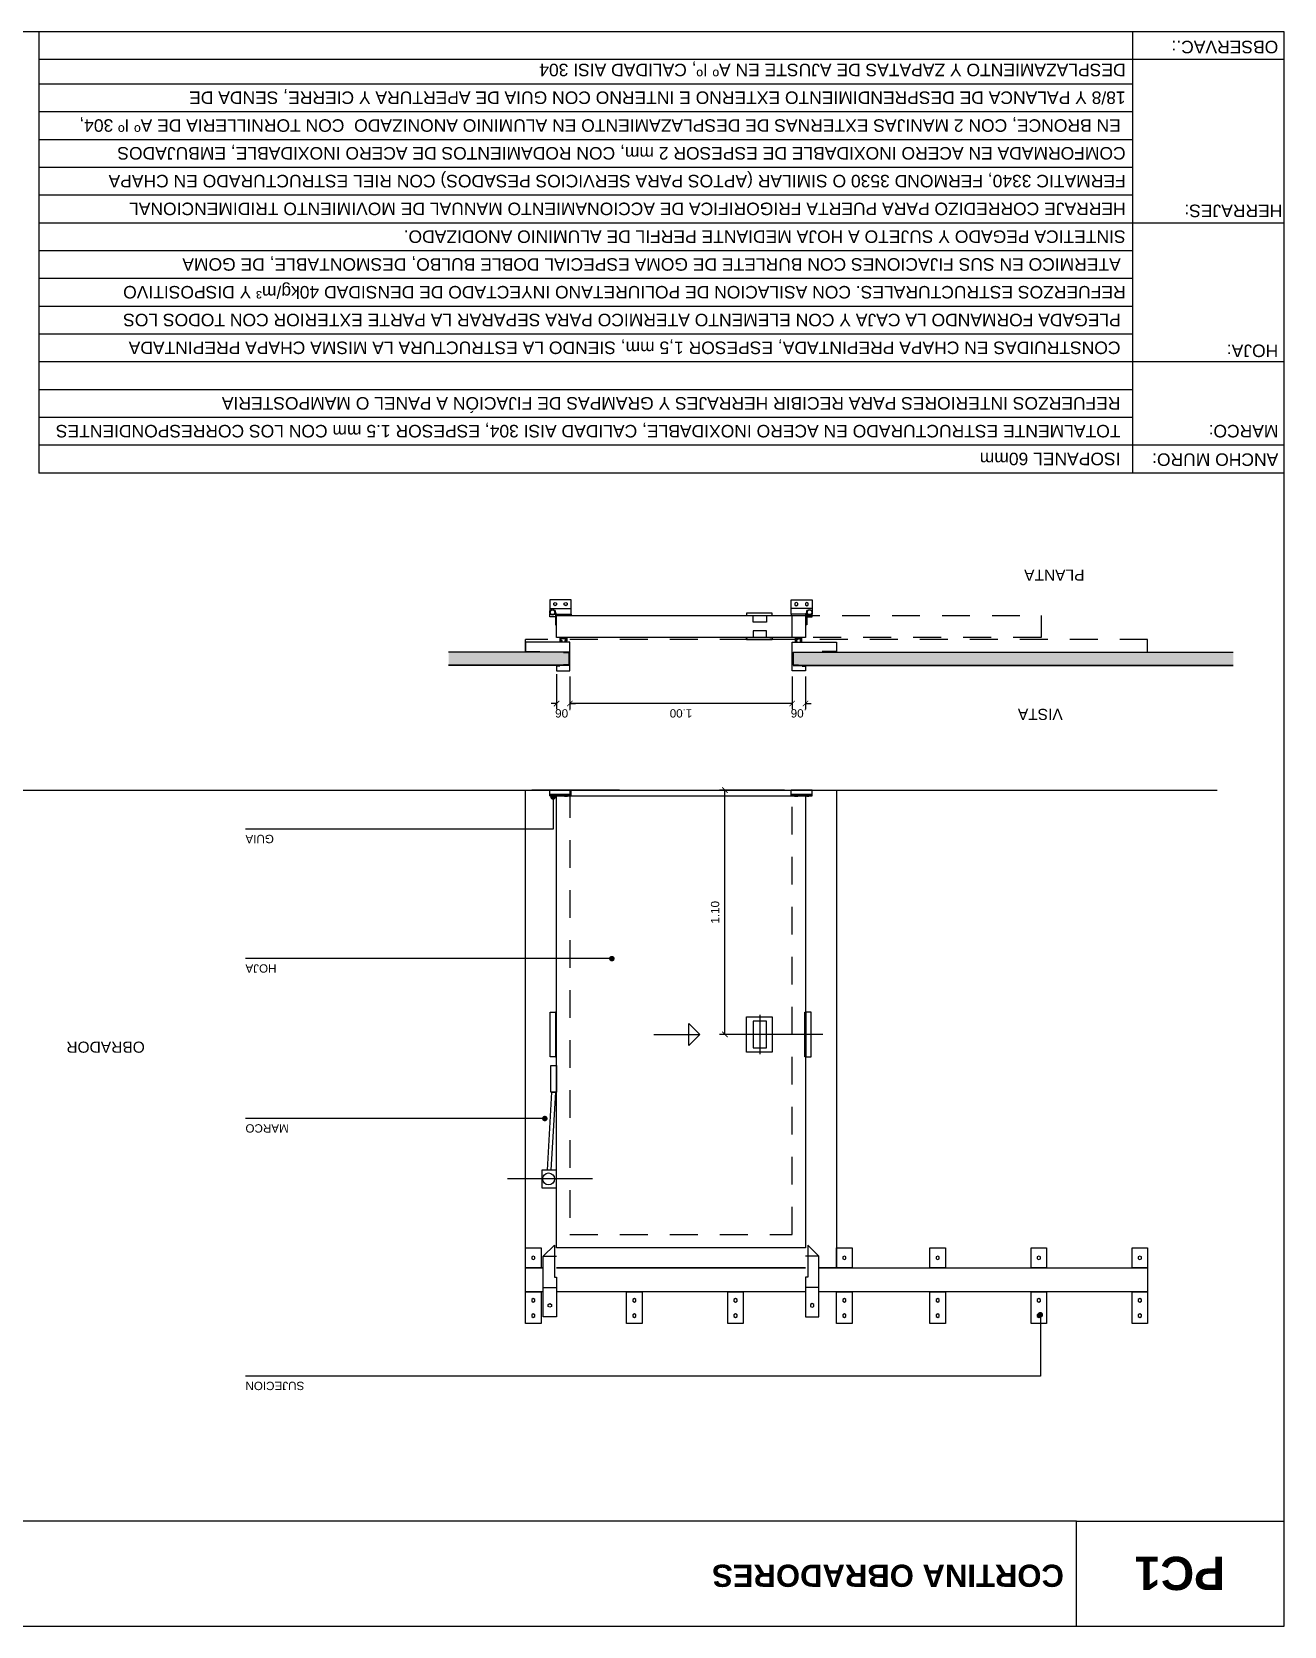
# Model space of a CAD drawing. Header units: millimetres. Extents: x -108.9 to -34.4, y 209.3 to 216.5.
# Drawn here: x -106.04 to -100.4, y 209.3 to 216.48 of the extents above; entities that cross this region are included whole.
import ezdxf
from ezdxf.enums import TextEntityAlignment as Align

# ---------------------------------------------------------------- set-up
doc = ezdxf.new("R2010")
doc.units = ezdxf.units.MM
doc.linetypes.add('HIDDEN2', pattern=[0.1875, 0.125, -0.0625])
for name, color, linetype in [('25-cotas', 140, 'Continuous'), ('Carpinteria', 1, 'Continuous'), ('GOMA', 2, 'Continuous'), ('PISO', 2, 'Continuous'), ('ROTULO', 7, 'Continuous'), ('TXT', 3, 'Continuous'), ('V-00', 8, 'Continuous'), ('V-01', 1, 'Continuous'), ('V-02', 2, 'Continuous')]:
    doc.layers.add(name, color=color, linetype=linetype)
doc.styles.add('arial', font='arial.ttf')
doc.styles.add('ARIALBOLD', font='')
doc.styles.add('DIM', font='arial.ttf')
doc.styles.get("Standard").update_dxf_attribs({"font": 'arial.ttf'})
doc.styles.get('ARIALBOLD').set_extended_font_data('Arial', bold=True)
doc.dimstyles.new('Cota-025', dxfattribs={"dimscale": 25, "dimtxt": 0.0015, "dimasz": 0.001, "dimexe": 0.001, "dimexo": 0.001, "dimgap": 0.001, "dimtad": 1, "dimzin": 4, "dimdsep": 46, "dimtxsty": 'DIM', "dimblk1": 'ARCHTICK', "dimblk2": 'ARCHTICK', "dimsah": 1, "dimcen": 0.0005, "dimclrd": 15, "dimclre": 9, "dimclrt": 140, "dimaunit": 1, "dimadec": 0, "dimazin": 0, "dimtfac": 1, "dimtix": 1, "dimtofl": 0, "dimtmove": 2, "dimatfit": 3, "dimldrblk": 'DOT', "dimfxl": 1, "dimtolj": 1, "dimtzin": 4, "dimarcsym": 0})
pattern_1 = [(90, (-177.4553268, 427.4024188), (-0.002749630645, 0.0047625), [0.003175, -0.00635]), (210, (-177.4553268, 427.4024188), (-0.002749630663, -0.00476249999), [0.003175, -0.00635]), (150, (-177.4553268, 427.4024188), (-0.005499261308, 1e-11), [-0.00635, 0.003175])]

# ---------------------------------------------------------------- blocks, each defined once
blk = doc.blocks.new('COD-CARP')
at = {"layer": 'ROTULO'}
for p, q in [((0.00146, -0.00119), (0.00146, -0.01064)), ((0.02016, -0.00119), (0.00146, -0.00119)), ((0.02016, -0.00119), (0.02016, -0.01064)), ((0.02016, -0.01064), (0.00146, -0.01064))]:
    blk.add_line(p, q, dxfattribs=at)
at = {"layer": 'TXT', "style": 'ARIALBOLD'}
blk.add_attdef('CODIGO', text='', height=0.003, dxfattribs=at).set_placement((0.01084, -0.00744), align=Align.CENTER)
blk = doc.blocks.new('_ArchTick')
at = {"color": 0, "linetype": 'ByBlock', "const_width": 0.15}
blk.add_lwpolyline([(-0.5, -0.5), (0.5, 0.5)], dxfattribs=at)
blk = doc.blocks.new('*D75')
at = {"layer": '25-cotas', "color": 9, "lineweight": -2, "transparency": 16777216}
for p, q in [((-102.649, 213.0644), (-102.9415, 213.0644)), ((-102.704, 211.9644), (-102.9415, 211.9644))]:
    blk.add_line(p, q, dxfattribs=at)
at = {"layer": '25-cotas', "color": 15, "lineweight": -2, "transparency": 16777216}
blk.add_line((-102.9165, 211.9644), (-102.9165, 213.0644), dxfattribs=at)
at = {"layer": 'DEFPOINTS', "color": 0, "transparency": 16777216}
for p in [(-102.9165, 213.0644), (-102.624, 213.0644), (-102.679, 211.9644)]:
    blk.add_point(p, dxfattribs=at)
at = {"layer": '25-cotas', "color": 15, "lineweight": -2, "transparency": 16777216, "xscale": 0.025, "yscale": 0.025, "zscale": 0.025}
for p, rotation in [((-102.9165, 213.0644), 90), ((-102.9165, 211.9644), 270)]:
    blk.add_blockref('_ArchTick', p, dxfattribs=dict(at, rotation=rotation))
at = {"layer": '25-cotas', "color": 140, "transparency": 16777216, "insert": (-102.9606, 212.5144), "char_height": 0.0375, "attachment_point": 5, "rotation": 90, "style": 'DIM'}
blk.add_mtext('\\A1;1.10', dxfattribs=at)
blk = doc.blocks.new('_Dot')
at = {"color": 0, "linetype": 'ByBlock', "lineweight": -2}
blk.add_line((-0.5, 0), (-1, 0), dxfattribs=at)
at = {"color": 0, "linetype": 'ByBlock', "const_width": 0.5}
blk.add_lwpolyline([(-0.25, 0, 1), (0.25, 0, 1)], format="xyb", close=True, dxfattribs=at)
blk = doc.blocks.new('*X76')
at = {"color": 0}
for p, q in [((157.7429, 93.2519), (157.7472, 93.2563)), ((157.7429, 93.2307), (157.7464, 93.2342)), ((157.743, 93.2294), (157.7478, 93.2342)), ((157.7431, 93.2536), (157.7456, 93.256)), ((157.7432, 93.2508), (157.7449, 93.2525)), ((157.7434, 93.2284), (157.7449, 93.2299)), ((157.7437, 93.2499), (157.7451, 93.2513)), ((157.744, 93.2275), (157.7454, 93.229)), ((157.7444, 93.2492), (157.7458, 93.2506)), ((157.7447, 93.2269), (157.7462, 93.2284)), ((157.7452, 93.2486), (157.7469, 93.2503)), ((157.7457, 93.2264), (157.7475, 93.2283)), ((157.7463, 93.2483), (157.7512, 93.2532)), ((157.7466, 93.2542), (157.7486, 93.2563)), ((157.7469, 93.2263), (157.7489, 93.2283)), ((157.7472, 93.2322), (157.7488, 93.2338)), ((157.7478, 93.2484), (157.7508, 93.2513)), ((157.7481, 93.2543), (157.7501, 93.2563)), ((157.7482, 93.2318), (157.7496, 93.2332)), ((157.7483, 93.2263), (157.7513, 93.2292)), ((157.7488, 93.2309), (157.7503, 93.2324)), ((157.7489, 93.2523), (157.7529, 93.2563)), ((157.7491, 93.2298), (157.7507, 93.2315)), ((157.7494, 93.2288), (157.7509, 93.2302)), ((157.7495, 93.2543), (157.7515, 93.2563)), ((157.7498, 93.2263), (157.7518, 93.2283)), ((157.7512, 93.2263), (157.7532, 93.2283)), ((157.7523, 93.2543), (157.7543, 93.2563)), ((157.7526, 93.2263), (157.7609, 93.2346)), ((157.7536, 93.2542), (157.7557, 93.2563)), ((157.754, 93.2263), (157.7609, 93.2332)), ((157.7546, 93.2537), (157.7571, 93.2563)), ((157.7553, 93.253), (157.7585, 93.2563)), ((157.7554, 93.2263), (157.7609, 93.2317)), ((157.7558, 93.2521), (157.7594, 93.2557)), ((157.7559, 93.2508), (157.7599, 93.2548)), ((157.7559, 93.2494), (157.7609, 93.2544)), ((157.7559, 93.248), (157.7609, 93.253)), ((157.7559, 93.2465), (157.7609, 93.2515)), ((157.7559, 93.2451), (157.7609, 93.2501)), ((157.7559, 93.2437), (157.7609, 93.2487)), ((157.7559, 93.2423), (157.7609, 93.2473)), ((157.7559, 93.2409), (157.7609, 93.2459)), ((157.7559, 93.2395), (157.7609, 93.2445)), ((157.7559, 93.2381), (157.7609, 93.2431)), ((157.7559, 93.2366), (157.7609, 93.2416)), ((157.7559, 93.2352), (157.7609, 93.2402)), ((157.7559, 93.2338), (157.7609, 93.2388)), ((157.7559, 93.2324), (157.7609, 93.2374)), ((157.7559, 93.231), (157.7609, 93.236)), ((157.7568, 93.2263), (157.7609, 93.2303)), ((157.7582, 93.2263), (157.7594, 93.2274)), ((157.7597, 93.2278), (157.7609, 93.2289))]:
    blk.add_line(p, q, dxfattribs=at)
blk = doc.blocks.new('BURLETE')
at = {"layer": 'GOMA'}
for points in [[(-0.005, 0.01), (-0.005, 0), (-0.005, -0.01, -0.414214), (-0.008, -0.013), (-0.0093, -0.013), (-0.01, -0.011, 2.414214), (-0.014, -0.015), (-0.0015, -0.015), (-0.0015, -0.0135), (0, -0.0135), (0, 0), (0, 0.0135), (-0.0015, 0.0135), (-0.0015, 0.015), (-0.014, 0.015, 2.414214), (-0.01, 0.011), (-0.0093, 0.013), (-0.008, 0.013, -0.414214)], [(-0.014, 0.013, 2.414214), (-0.012, 0.011), (-0.0113, 0.013)], [(-0.012, -0.011, 2.414214), (-0.014, -0.013), (-0.0113, -0.013)]]:
    blk.add_lwpolyline(points, format="xyb", close=True, dxfattribs=at)
at = {"layer": 'GOMA', "color": 1}
blk.add_blockref('*X76', (-157.7609, -93.2413), dxfattribs=at)
blk = doc.blocks.new('*D79')
at = {"layer": '25-cotas', "color": 9, "lineweight": -2, "transparency": 16777216}
for p, q in [((-103.6141, 213.5757), (-103.6141, 213.4292)), ((-102.6141, 213.5757), (-102.6141, 213.4292))]:
    blk.add_line(p, q, dxfattribs=at)
at = {"layer": '25-cotas', "color": 15, "lineweight": -2, "transparency": 16777216}
blk.add_line((-102.6141, 213.4542), (-103.6141, 213.4542), dxfattribs=at)
at = {"layer": 'DEFPOINTS', "color": 0, "transparency": 16777216}
for p in [(-103.6141, 213.6007), (-102.6141, 213.6007), (-103.6141, 213.4542)]:
    blk.add_point(p, dxfattribs=at)
at = {"layer": '25-cotas', "color": 15, "lineweight": -2, "transparency": 16777216, "xscale": 0.025, "yscale": 0.025, "zscale": 0.025, "rotation": 180}
blk.add_blockref('_ArchTick', (-103.6141, 213.4542), dxfattribs=at)
at = {"layer": '25-cotas', "color": 15, "lineweight": -2, "transparency": 16777216, "xscale": 0.025, "yscale": 0.025, "zscale": 0.025}
blk.add_blockref('_ArchTick', (-102.6141, 213.4542), dxfattribs=at)
at = {"layer": '25-cotas', "color": 140, "transparency": 16777216, "insert": (-103.1141, 213.41), "char_height": 0.0375, "attachment_point": 5, "rotation": 180, "style": 'DIM'}
blk.add_mtext('\\A1;1.00', dxfattribs=at)
blk = doc.blocks.new('*D80')
at = {"layer": '25-cotas', "color": 9, "lineweight": -2, "transparency": 16777216}
for p, q in [((-103.6741, 213.5867), (-103.6741, 213.4292)), ((-103.6141, 213.5757), (-103.6141, 213.4292))]:
    blk.add_line(p, q, dxfattribs=at)
at = {"layer": '25-cotas', "color": 15, "lineweight": -2, "transparency": 16777216}
for p, q in [((-103.6741, 213.4542), (-103.6991, 213.4542)), ((-103.6141, 213.4542), (-103.5891, 213.4542))]:
    blk.add_line(p, q, dxfattribs=at)
at = {"layer": 'DEFPOINTS', "color": 0, "transparency": 16777216}
for p in [(-103.6741, 213.6117), (-103.6141, 213.6007), (-103.6741, 213.4542)]:
    blk.add_point(p, dxfattribs=at)
at = {"layer": '25-cotas', "color": 15, "lineweight": -2, "transparency": 16777216, "xscale": 0.025, "yscale": 0.025, "zscale": 0.025}
blk.add_blockref('_ArchTick', (-103.6741, 213.4542), dxfattribs=at)
at = {"layer": '25-cotas', "color": 15, "lineweight": -2, "transparency": 16777216, "xscale": 0.025, "yscale": 0.025, "zscale": 0.025, "rotation": 180}
blk.add_blockref('_ArchTick', (-103.6141, 213.4542), dxfattribs=at)
at = {"layer": '25-cotas', "color": 140, "transparency": 16777216, "insert": (-103.6441, 213.41), "char_height": 0.0375, "attachment_point": 5, "rotation": 180, "style": 'DIM'}
blk.add_mtext('\\A1;.06', dxfattribs=at)
blk = doc.blocks.new('*D81')
at = {"layer": '25-cotas', "color": 9, "lineweight": -2, "transparency": 16777216}
for p, q in [((-102.6141, 213.5757), (-102.6141, 213.4292)), ((-102.5541, 213.5757), (-102.5541, 213.4292))]:
    blk.add_line(p, q, dxfattribs=at)
at = {"layer": '25-cotas', "color": 15, "lineweight": -2, "transparency": 16777216}
for p, q in [((-102.6141, 213.4542), (-102.6391, 213.4542)), ((-102.5541, 213.4542), (-102.5291, 213.4542))]:
    blk.add_line(p, q, dxfattribs=at)
at = {"layer": 'DEFPOINTS', "color": 0, "transparency": 16777216}
for p in [(-102.6141, 213.6007), (-102.5541, 213.6007), (-102.5541, 213.4542)]:
    blk.add_point(p, dxfattribs=at)
at = {"layer": '25-cotas', "color": 15, "lineweight": -2, "transparency": 16777216, "xscale": 0.025, "yscale": 0.025, "zscale": 0.025}
blk.add_blockref('_ArchTick', (-102.6141, 213.4542), dxfattribs=at)
at = {"layer": '25-cotas', "color": 15, "lineweight": -2, "transparency": 16777216, "xscale": 0.025, "yscale": 0.025, "zscale": 0.025, "rotation": 180}
blk.add_blockref('_ArchTick', (-102.5541, 213.4542), dxfattribs=at)
at = {"layer": '25-cotas', "color": 140, "transparency": 16777216, "insert": (-102.5841, 213.41), "char_height": 0.0375, "attachment_point": 5, "rotation": 180, "style": 'DIM'}
blk.add_mtext('\\A1;.06', dxfattribs=at)

msp = doc.modelspace()

# ---------------------------------------------------------------- hatches: boundary and pattern name
at = {"layer": 'V-00'}
h = msp.add_hatch(dxfattribs=at)
h.set_pattern_fill('HONEY', color=256, scale=0.001, angle=270, style=0)
h.set_pattern_definition(pattern_1)
h.paths.add_polyline_path([(-104.16, 213.6847), (-103.6431, 213.6847), (-103.6431, 213.6837), (-103.6191, 213.6837), (-103.6191, 213.6277), (-103.6431, 213.6277), (-103.6431, 213.6267), (-104.16, 213.6267)])
h = msp.add_hatch(dxfattribs=at)
h.set_pattern_fill('HONEY', color=256, scale=0.001, angle=270, style=0)
h.set_pattern_definition(pattern_1)
h.paths.add_polyline_path([(-100.6289, 213.6847), (-102.5851, 213.6847), (-102.5851, 213.6837), (-102.6091, 213.6837), (-102.6091, 213.6277), (-102.5851, 213.6277), (-102.5851, 213.6267), (-100.6289, 213.6267)])

# ---------------------------------------------------------------- linework, layer by layer
at = {"color": 8}
msp.add_line((-103.3903, 213.0644), (-103.7852, 213.0644), dxfattribs=at)
at = {"color": 3}
msp.add_lwpolyline([(-103.6804, 213.9089), (-103.6739, 213.9052), (-103.6739, 213.8977), (-103.6804, 213.8939), (-103.6869, 213.8977), (-103.6869, 213.9052)], close=True, dxfattribs=at)
at = {"color": 5}
for points in [[(-103.7041, 213.856), (-103.7013, 213.856)], [(-103.6837, 213.856), (-103.6798, 213.856)], [(-103.6798, 213.856), (-103.6797, 213.856)], [(-102.5484, 213.856), (-102.5485, 213.856)], [(-102.5445, 213.856), (-102.5484, 213.856)], [(-102.5241, 213.856), (-102.5269, 213.856)], [(-102.5241, 213.8602), (-102.5241, 213.856)]]:
    msp.add_lwpolyline(points, dxfattribs=at)
at = {"color": 3}
for points in [[(-103.6811, 213.8596, -0.157019), (-103.6797, 213.8567), (-103.6797, 213.8087), (-103.6757, 213.8087), (-103.6757, 213.8548, 0.293594), (-103.68, 213.8638)], [(-102.5471, 213.8596, 0.157019), (-102.5485, 213.8567), (-102.5485, 213.8087), (-102.5525, 213.8087), (-102.5525, 213.8548, -0.293594), (-102.5482, 213.8638)]]:
    msp.add_lwpolyline(points, format="xyb", dxfattribs=at)
at = {"color": 4}
msp.add_lwpolyline([(-102.5445, 213.856), (-102.5484, 213.856)], dxfattribs=at)
for centre in [(-103.6925, 213.8648), (-102.5357, 213.8648)]:
    msp.add_circle(centre, 0.0125, dxfattribs=at)
at = {"color": 1}
for centre in [(-103.6925, 213.8648), (-102.5357, 213.8648)]:
    msp.add_circle(centre, 0.0105, dxfattribs=at)
at = {"layer": 'Carpinteria', "color": 2}
for points in [[(-103.6431, 213.6267), (-103.6181, 213.6267), (-103.6181, 213.6847), (-103.6431, 213.6847), (-103.6431, 213.6837), (-103.6191, 213.6837), (-103.6191, 213.6277), (-103.6431, 213.6277), (-103.6431, 213.6267)], [(-103.6431, 213.6267), (-103.6181, 213.6267), (-103.6181, 213.6847), (-103.6431, 213.6847), (-103.6431, 213.6837), (-103.6191, 213.6837), (-103.6191, 213.6277), (-103.6431, 213.6277), (-103.6431, 213.6267)], [(-102.5851, 213.6267), (-102.6101, 213.6267), (-102.6101, 213.6847), (-102.5851, 213.6847), (-102.5851, 213.6837), (-102.6091, 213.6837), (-102.6091, 213.6277), (-102.5851, 213.6277), (-102.5851, 213.6267)], [(-102.5851, 213.6267), (-102.6101, 213.6267), (-102.6101, 213.6847), (-102.5851, 213.6847), (-102.5851, 213.6837), (-102.6091, 213.6837), (-102.6091, 213.6277), (-102.5851, 213.6277), (-102.5851, 213.6267)]]:
    msp.add_lwpolyline(points, dxfattribs=at)
at = {"layer": 'DEFPOINTS'}
for points in [[(-108.9, 216.4768), (-108.9, 209.3018), (-100.4, 209.3018), (-100.4, 216.4768)], [(-100.4, 216.4768), (-108.9, 216.4768), (-108.9, 209.3018), (-100.4, 209.3018)]]:
    msp.add_lwpolyline(points, close=True, dxfattribs=at)
at = {"layer": 'PISO'}
msp.add_line((-108.0702, 213.0644), (-100.7012, 213.0644), dxfattribs=at)
at = {"layer": 'TXT'}
for p, q in [((-106.0042, 216.4768), (-106.0042, 214.4911)), ((-106.0042, 216.4768), (-106.0042, 214.4911)), ((-101.0804, 214.4911), (-101.0804, 216.4768)), ((-101.0804, 214.4911), (-101.0804, 216.4768)), ((-101.0804, 214.4911), (-101.0804, 216.4768)), ((-100.4, 216.3518), (-106.0042, 216.3518)), ((-101.0804, 216.2417), (-106.0042, 216.2417)), ((-101.0804, 216.1167), (-106.0042, 216.1167)), ((-101.0804, 215.9916), (-106.0042, 215.9916)), ((-101.0804, 215.8666), (-106.0042, 215.8666)), ((-101.0804, 215.7415), (-106.0042, 215.7415)), ((-100.4, 215.6165), (-106.0042, 215.6165)), ((-101.0804, 215.4915), (-106.0042, 215.4915)), ((-101.0804, 215.3664), (-106.0042, 215.3664)), ((-101.0804, 215.2414), (-106.0042, 215.2414)), ((-101.0804, 215.1163), (-106.0042, 215.1163)), ((-101.0804, 214.9913), (-106.0042, 214.9913)), ((-101.0804, 214.9913), (-106.0042, 214.9913)), ((-100.4, 214.9913), (-106.0042, 214.9913)), ((-101.0804, 214.8662), (-106.0042, 214.8662)), ((-101.0804, 214.7412), (-106.0042, 214.7412)), ((-100.4, 214.6162), (-106.0042, 214.6162)), ((-100.4, 214.4911), (-106.0042, 214.4911)), ((-101.3347, 209.7741), (-108.9, 209.7741))]:
    msp.add_line(p, q, dxfattribs=at)
at = {"layer": 'V-00'}
for p, q in [((-103.7041, 213.8821), (-103.6091, 213.8821)), ((-102.5241, 213.8821), (-102.6191, 213.8821))]:
    msp.add_line(p, q, dxfattribs=at)
for points in [[(-103.6756, 213.856), (-103.6091, 213.856), (-103.6091, 213.9207), (-103.7041, 213.9207), (-103.7041, 213.8695)], [(-102.5526, 213.856), (-102.6191, 213.856), (-102.6191, 213.9207), (-102.5241, 213.9207), (-102.5241, 213.8695)], [(-103.7041, 213.8602), (-103.7041, 213.856)], [(-103.6797, 213.8435), (-103.7041, 213.8435), (-103.7041, 213.856), (-103.7013, 213.856)], [(-103.6837, 213.856), (-103.6798, 213.856)], [(-103.6541, 213.856), (-103.6091, 213.856), (-103.6091, 213.8507), (-103.6387, 213.8507)], [(-102.5741, 213.856), (-102.6191, 213.856), (-102.6191, 213.8507), (-102.5895, 213.8507)], [(-102.5485, 213.8435), (-102.5241, 213.8435), (-102.5241, 213.856), (-102.5269, 213.856)]]:
    msp.add_lwpolyline(points, dxfattribs=at)
for points in [[(-103.6329, 213.9089), (-103.6264, 213.9052), (-103.6264, 213.8977), (-103.6329, 213.8939), (-103.6394, 213.8977), (-103.6394, 213.9052)], [(-102.5954, 213.9089), (-102.6019, 213.9052), (-102.6019, 213.8977), (-102.5954, 213.8939), (-102.5889, 213.8977), (-102.5889, 213.9052)], [(-102.5479, 213.9089), (-102.5544, 213.9052), (-102.5544, 213.8977), (-102.5479, 213.8939), (-102.5414, 213.8977), (-102.5414, 213.9052)]]:
    msp.add_lwpolyline(points, close=True, dxfattribs=at)
at = {"layer": 'V-01'}
for p, q in [((-103.6181, 213.6857), (-104.16, 213.6857)), ((-103.6181, 213.6847), (-104.16, 213.6847)), ((-102.6101, 213.6857), (-100.6289, 213.6857)), ((-102.6101, 213.6847), (-100.6289, 213.6847)), ((-103.6181, 213.6267), (-104.16, 213.6267)), ((-103.6181, 213.6257), (-104.16, 213.6257)), ((-102.6101, 213.6267), (-100.6289, 213.6267)), ((-102.6101, 213.6257), (-100.6289, 213.6257)), ((-102.7591, 212.0535), (-102.7591, 211.8753)), ((-103.2365, 211.9644), (-103.0296, 211.9644)), ((-103.0796, 212.0144), (-103.0296, 211.9644)), ((-103.0796, 211.9144), (-103.0796, 212.0144)), ((-103.0296, 211.9644), (-103.0796, 211.9144)), ((-102.4754, 211.9644), (-102.8572, 211.9644)), ((-103.5132, 211.3144), (-103.895, 211.3144))]:
    msp.add_line(p, q, dxfattribs=at)
at = {"layer": 'V-01', "linetype": 'HIDDEN2'}
for p, q in [((-103.8141, 213.6857), (-103.8141, 213.7418)), ((-101.0141, 213.7418), (-103.8141, 213.7418)), ((-101.0141, 213.6847), (-101.0141, 213.7418))]:
    msp.add_line(p, q, dxfattribs=at)
msp.add_lwpolyline([(-101.4941, 213.7507), (-102.6141, 213.7507), (-102.6141, 213.8507), (-101.4941, 213.8507)], close=True, dxfattribs=at)
at = {"layer": 'V-01'}
for points in [[(-103.7341, 210.9145), (-103.8141, 210.9145), (-103.8141, 213.0644)], [(-102.7891, 211.9044), (-102.7291, 211.9044), (-102.7291, 212.0244), (-102.7891, 212.0244), (-102.7891, 211.9044)], [(-103.6741, 211.3544), (-103.6741, 211.8644)], [(-103.695, 211.7018), (-103.695, 211.7044)], [(-103.6741, 211.3544), (-103.7401, 211.3544), (-103.7401, 211.2744), (-103.6741, 211.2744), (-103.6741, 211.3544)], [(-103.7441, 210.9144), (-103.8141, 210.9144), (-103.8141, 211.0044), (-103.7441, 211.0044), (-103.7441, 210.9144)], [(-102.3441, 210.9144), (-102.4141, 210.9144), (-102.4141, 211.0044), (-102.3441, 211.0044), (-102.3441, 210.9144)], [(-101.9241, 210.9144), (-101.9941, 210.9144), (-101.9941, 211.0044), (-101.9241, 211.0044), (-101.9241, 210.9144)], [(-101.4691, 210.9144), (-101.5391, 210.9144), (-101.5391, 211.0044), (-101.4691, 211.0044), (-101.4691, 210.9144)], [(-101.0141, 210.9144), (-101.0841, 210.9144), (-101.0841, 211.0044), (-101.0141, 211.0044), (-101.0141, 210.9144)], [(-102.5541, 210.9144), (-103.6741, 210.9145)], [(-103.7441, 210.6645), (-103.8141, 210.6645), (-103.8141, 210.806), (-103.7441, 210.806), (-103.7441, 210.6645)], [(-103.2891, 210.6645), (-103.3591, 210.6645), (-103.3591, 210.806), (-103.2891, 210.806), (-103.2891, 210.6645)], [(-102.8341, 210.6645), (-102.9041, 210.6645), (-102.9041, 210.806), (-102.8341, 210.806), (-102.8341, 210.6645)], [(-102.3441, 210.6645), (-102.4141, 210.6645), (-102.4141, 210.806), (-102.3441, 210.806), (-102.3441, 210.6645)], [(-101.9241, 210.6645), (-101.9941, 210.6645), (-101.9941, 210.806), (-101.9241, 210.806), (-101.9241, 210.6645)], [(-101.4691, 210.6645), (-101.5391, 210.6645), (-101.5391, 210.806), (-101.4691, 210.806), (-101.4691, 210.6645)], [(-101.0141, 210.6645), (-101.0841, 210.6645), (-101.0841, 210.806), (-101.0141, 210.806), (-101.0141, 210.6645)]]:
    msp.add_lwpolyline(points, dxfattribs=at)
at = {"layer": 'V-01', "linetype": 'HIDDEN2'}
msp.add_lwpolyline([(-103.6141, 213.0644), (-103.6141, 211.0644), (-102.6141, 211.0644), (-102.6141, 213.0644)], dxfattribs=at)
at = {"layer": 'V-01'}
for points in [[(-103.6784, 211.8644), (-103.7034, 211.8644), (-103.7034, 212.0644), (-103.6784, 212.0644)], [(-103.6784, 211.8644), (-103.6741, 211.8644), (-103.6741, 212.0644), (-103.6784, 212.0644)], [(-102.7041, 211.8844), (-102.8191, 211.8844), (-102.8191, 212.0444), (-102.7041, 212.0444)], [(-102.5528, 211.8644), (-102.5571, 211.8644), (-102.5571, 212.0644), (-102.5528, 212.0644)], [(-102.5528, 211.8644), (-102.5278, 211.8644), (-102.5278, 212.0644), (-102.5528, 212.0644)], [(-103.6996, 211.7044), (-103.6996, 211.8244), (-103.6741, 211.8244), (-103.6741, 211.7044)], [(-103.6948, 211.7044), (-103.6788, 211.7044), (-103.6993, 211.3544), (-103.7153, 211.3544)], [(-103.7791, 210.9675), (-103.7862, 210.9635), (-103.7862, 210.9553), (-103.7791, 210.9512), (-103.772, 210.9553), (-103.772, 210.9635)], [(-102.3791, 210.9675), (-102.3862, 210.9635), (-102.3862, 210.9553), (-102.3791, 210.9512), (-102.372, 210.9553), (-102.372, 210.9635)], [(-101.9591, 210.9675), (-101.9662, 210.9635), (-101.9662, 210.9553), (-101.9591, 210.9512), (-101.952, 210.9553), (-101.952, 210.9635)], [(-101.5041, 210.9675), (-101.5112, 210.9635), (-101.5112, 210.9553), (-101.5041, 210.9512), (-101.497, 210.9553), (-101.497, 210.9635)], [(-101.0491, 210.9675), (-101.0562, 210.9635), (-101.0562, 210.9553), (-101.0491, 210.9512), (-101.042, 210.9553), (-101.042, 210.9635)], [(-103.7791, 210.7759), (-103.7862, 210.7718), (-103.7862, 210.7636), (-103.7791, 210.7596), (-103.772, 210.7636), (-103.772, 210.7718)], [(-103.3241, 210.7759), (-103.3312, 210.7718), (-103.3312, 210.7636), (-103.3241, 210.7596), (-103.317, 210.7636), (-103.317, 210.7718)], [(-102.8691, 210.7759), (-102.8762, 210.7718), (-102.8762, 210.7636), (-102.8691, 210.7596), (-102.862, 210.7636), (-102.862, 210.7718)], [(-102.3791, 210.7759), (-102.3862, 210.7718), (-102.3862, 210.7636), (-102.3791, 210.7596), (-102.372, 210.7636), (-102.372, 210.7718)], [(-101.9591, 210.7759), (-101.9662, 210.7718), (-101.9662, 210.7636), (-101.9591, 210.7596), (-101.952, 210.7636), (-101.952, 210.7718)], [(-101.5041, 210.7759), (-101.5112, 210.7718), (-101.5112, 210.7636), (-101.5041, 210.7596), (-101.497, 210.7636), (-101.497, 210.7718)], [(-101.0491, 210.7759), (-101.0562, 210.7718), (-101.0562, 210.7636), (-101.0491, 210.7596), (-101.042, 210.7636), (-101.042, 210.7718)], [(-103.7791, 210.7071), (-103.7862, 210.703), (-103.7862, 210.6948), (-103.7791, 210.6908), (-103.772, 210.6948), (-103.772, 210.703)], [(-103.3241, 210.7071), (-103.3312, 210.703), (-103.3312, 210.6948), (-103.3241, 210.6908), (-103.317, 210.6948), (-103.317, 210.703)], [(-102.8691, 210.7071), (-102.8762, 210.703), (-102.8762, 210.6948), (-102.8691, 210.6908), (-102.862, 210.6948), (-102.862, 210.703)], [(-102.3791, 210.7071), (-102.3862, 210.703), (-102.3862, 210.6948), (-102.3791, 210.6908), (-102.372, 210.6948), (-102.372, 210.703)], [(-101.9591, 210.7071), (-101.9662, 210.703), (-101.9662, 210.6948), (-101.9591, 210.6908), (-101.952, 210.6948), (-101.952, 210.703)], [(-101.5041, 210.7071), (-101.5112, 210.703), (-101.5112, 210.6948), (-101.5041, 210.6908), (-101.497, 210.6948), (-101.497, 210.703)], [(-101.0491, 210.7071), (-101.0562, 210.703), (-101.0562, 210.6948), (-101.0491, 210.6908), (-101.042, 210.6948), (-101.042, 210.703)]]:
    msp.add_lwpolyline(points, close=True, dxfattribs=at)
msp.add_circle((-103.7101, 211.3144), 0.027, dxfattribs=at)
at = {"layer": 'V-02'}
for p, q in [((-103.6091, 213.0644), (-103.7041, 213.0644)), ((-103.7041, 213.0384), (-103.7041, 213.0644)), ((-103.7041, 213.0459), (-103.6091, 213.0459)), ((-103.7041, 213.0404), (-103.6091, 213.0404)), ((-103.7041, 213.0384), (-103.6091, 213.0384)), ((-103.6869, 213.0459), (-103.6869, 213.0449)), ((-103.6849, 213.0449), (-103.6849, 213.0389)), ((-103.6781, 213.0449), (-103.6781, 213.0389)), ((-103.6761, 213.0459), (-103.6761, 213.0449)), ((-103.6371, 213.0459), (-103.6371, 213.0449)), ((-103.6351, 213.0449), (-103.6351, 213.0389)), ((-103.6284, 213.0449), (-103.6284, 213.0389)), ((-103.6264, 213.0459), (-103.6264, 213.0449)), ((-103.6091, 213.0384), (-103.6091, 213.0644)), ((-103.6091, 213.0384), (-102.6191, 213.0384)), ((-102.5241, 213.0644), (-102.6191, 213.0644)), ((-102.6191, 213.0384), (-102.6191, 213.0644)), ((-102.6191, 213.0459), (-102.5241, 213.0459)), ((-102.6191, 213.0404), (-102.5241, 213.0404)), ((-102.6191, 213.0384), (-102.5241, 213.0384)), ((-102.6019, 213.0459), (-102.6019, 213.0449)), ((-102.5999, 213.0449), (-102.5999, 213.0389)), ((-102.5931, 213.0449), (-102.5931, 213.0389)), ((-102.5911, 213.0459), (-102.5911, 213.0449)), ((-102.5521, 213.0459), (-102.5521, 213.0449)), ((-102.5501, 213.0449), (-102.5501, 213.0389)), ((-102.5434, 213.0449), (-102.5434, 213.0389)), ((-102.5414, 213.0459), (-102.5414, 213.0449)), ((-102.5241, 213.0384), (-102.5241, 213.0644)), ((-103.7341, 210.9666), (-103.6741, 210.9666)), ((-102.4941, 210.9666), (-102.5541, 210.9666)), ((-103.7341, 210.826), (-103.6741, 210.826)), ((-102.4941, 210.826), (-102.5541, 210.826))]:
    msp.add_line(p, q, dxfattribs=at)
for points in [[(-103.6741, 213.7507), (-103.6741, 213.8507), (-102.5541, 213.8507), (-102.5541, 213.7507)], [(-102.8191, 213.8607), (-102.8191, 213.8507), (-102.7041, 213.8507), (-102.7041, 213.8607)], [(-102.8191, 213.7407), (-102.8191, 213.7507), (-102.7041, 213.7507), (-102.7041, 213.7407)], [(-103.7341, 210.9666), (-103.6841, 211.0159), (-103.6841, 210.8717), (-103.6741, 210.8717), (-103.6741, 210.6945), (-103.7341, 210.6945)], [(-102.4941, 210.9666), (-102.5441, 211.0159), (-102.5441, 210.8717), (-102.5541, 210.8717), (-102.5541, 210.6945), (-102.4941, 210.6945)], [(-103.7042, 210.7531), (-103.6972, 210.749), (-103.6972, 210.7408), (-103.7042, 210.7367), (-103.7113, 210.7408), (-103.7113, 210.749)], [(-102.524, 210.7531), (-102.531, 210.749), (-102.531, 210.7408), (-102.524, 210.7367), (-102.5169, 210.7408), (-102.5169, 210.749)]]:
    msp.add_lwpolyline(points, close=True, dxfattribs=at)
for points in [[(-102.7891, 213.8507), (-102.7291, 213.8507), (-102.7291, 213.8207), (-102.7891, 213.8207), (-102.7891, 213.8507)], [(-102.7891, 213.7507), (-102.7291, 213.7507), (-102.7291, 213.7807), (-102.7891, 213.7807), (-102.7891, 213.7507)], [(-103.6591, 213.6227), (-103.6741, 213.6227), (-103.6741, 213.6007), (-103.6141, 213.6007), (-103.6141, 213.7307), (-103.8141, 213.7307), (-103.8141, 213.6887), (-103.7491, 213.6887)], [(-102.5691, 213.6227), (-102.5541, 213.6227), (-102.5541, 213.6007), (-102.6141, 213.6007), (-102.6141, 213.7307), (-102.4141, 213.7307), (-102.4141, 213.6887), (-102.4791, 213.6887)], [(-103.6889, 213.0378), (-103.6889, 213.0449), (-103.6815, 213.0449)], [(-103.6815, 213.0364), (-103.6869, 213.0364), (-103.6889, 213.0378)], [(-103.6741, 213.0378), (-103.6741, 213.0449), (-103.6815, 213.0449)], [(-103.6815, 213.0364), (-103.676, 213.0364), (-103.6741, 213.0378)], [(-103.6741, 211.0044), (-103.6741, 213.0404)], [(-102.5541, 213.0389), (-102.5541, 211.0044), (-103.6741, 211.0044), (-103.6741, 211.2744)], [(-103.6391, 213.0378), (-103.6391, 213.0449), (-103.6317, 213.0449)], [(-103.6317, 213.0364), (-103.6372, 213.0364), (-103.6391, 213.0378)], [(-103.6244, 213.0378), (-103.6244, 213.0449), (-103.6317, 213.0449)], [(-103.6317, 213.0364), (-103.6263, 213.0364), (-103.6244, 213.0378)], [(-102.6039, 213.0378), (-102.6039, 213.0449), (-102.5965, 213.0449)], [(-102.5965, 213.0364), (-102.6019, 213.0364), (-102.6039, 213.0378)], [(-102.5891, 213.0378), (-102.5891, 213.0449), (-102.5965, 213.0449)], [(-102.5965, 213.0364), (-102.591, 213.0364), (-102.5891, 213.0378)], [(-102.5541, 213.0378), (-102.5541, 213.0449), (-102.5467, 213.0449)], [(-102.5467, 213.0364), (-102.5522, 213.0364), (-102.5541, 213.0378)], [(-102.5394, 213.0378), (-102.5394, 213.0449), (-102.5467, 213.0449)], [(-102.5467, 213.0364), (-102.5413, 213.0364), (-102.5394, 213.0378)], [(-102.5241, 213.0644), (-102.5241, 213.0644), (-102.4141, 213.0644)], [(-102.4141, 213.0644), (-102.4141, 210.9144)], [(-103.7341, 210.806), (-103.8141, 210.806), (-103.8141, 210.9145), (-103.7341, 210.9145)], [(-103.6741, 210.9145), (-102.5541, 210.9144)], [(-102.4941, 210.9144), (-101.0141, 210.9144), (-101.0141, 210.806)], [(-102.4141, 210.9144), (-102.4941, 210.9144)], [(-102.5541, 210.806), (-103.6741, 210.806)], [(-101.0141, 210.806), (-102.4941, 210.806)]]:
    msp.add_lwpolyline(points, dxfattribs=at)
for centre, radius, start, end in [((-103.6869, 213.0389), 0.002, 180, 360), ((-103.6814, 213.0409), 0.00406, 210.51024, 268.27071), ((-103.6816, 213.0409), 0.00406, 271.72929, 329.48976), ((-103.6761, 213.0389), 0.002, 180, 360), ((-103.6371, 213.0389), 0.002, 180, 360), ((-103.6316, 213.0409), 0.00406, 210.51024, 268.27071), ((-103.6319, 213.0409), 0.00406, 271.72929, 329.48976), ((-103.6264, 213.0389), 0.002, 180, 360), ((-102.6019, 213.0389), 0.002, 180, 360), ((-102.5964, 213.0409), 0.00406, 210.51024, 268.27071), ((-102.5966, 213.0409), 0.00406, 271.72929, 329.48976), ((-102.5911, 213.0389), 0.002, 180, 360), ((-102.5521, 213.0389), 0.002, 180, 360), ((-102.5466, 213.0409), 0.00406, 210.51024, 268.27071), ((-102.5469, 213.0409), 0.00406, 271.72929, 329.48976), ((-102.5414, 213.0389), 0.002, 180, 360)]:
    msp.add_arc(centre, radius, start, end, dxfattribs=at)

# ---------------------------------------------------------------- block references
at = {"xscale": -1, "rotation": 270}
msp.add_blockref('BURLETE', (-103.6431, 213.7497), dxfattribs=at)
at = {"rotation": 89.99999999999999}
msp.add_blockref('BURLETE', (-102.5851, 213.7497), dxfattribs=at)
at = {"layer": 'TXT', "xscale": 50, "yscale": 50, "zscale": 50, "rotation": 180}
msp.add_blockref('COD-CARP', (-100.327, 209.2421), dxfattribs=at).add_auto_attribs({'CODIGO': 'PC1'})

# ---------------------------------------------------------------- texts
at = {"layer": '25-cotas', "char_height": 0.05, "width": 1.558581, "attachment_point": 5, "rotation": 180}
for s, insert in [('PLANTA', (-101.4342, 214.0318)), ('OBRADOR', (-105.704, 211.9078))]:
    msp.add_mtext(s, dxfattribs=dict(at, insert=insert))
at = {"layer": '25-cotas', "color": 140, "char_height": 0.0375, "rotation": 180, "style": 'DIM'}
for s, insert, attachment_point in [('\\A1;GUIA', (-105.0744, 212.8445), 6), ('\\A1;HOJA', (-105.0744, 212.2809), 9), ('\\A1;MARCO', (-105.0744, 211.5611), 9), ('\\A1;SUJECION', (-105.0744, 210.4021), 9)]:
    msp.add_mtext(s, dxfattribs=dict(at, insert=insert, attachment_point=attachment_point))
at = {"layer": 'TXT', "style": 'arial'}
for s, height, p in [('OBSERVAC.:', 0.05627, (-100.4265, 216.4368)), ('DESPLAZAMIENTO Y ZAPATAS DE AJUSTE EN Aº Iº, CALIDAD AISI 304 ', 0.056269, (-101.1133, 216.3336)), ('18/8 Y PALANCA DE DESPRENDIMIENTO EXTERNO E INTERNO CON GUIA DE APERTURA Y CIERRE, SENDA DE ', 0.056269, (-101.1133, 216.2086)), (' EN BRONCE, CON 2 MANIJAS EXTERNAS DE DESPLAZAMIENTO EN ALUMINIO ANONIZADO  CON TORNILLERIA DE Aº Iº 304, ', 0.0562693, (-101.1133, 216.0835)), ('COMFORMADA EN ACERO INOXIDABLE DE ESPESOR 2 mm, CON RODAMIENTOS DE ACERO INOXIDABLE, EMBUJADOS ', 0.056269, (-101.1133, 215.9585)), ('FERMATIC 3340, FERMOND 3530 O SIMILAR (APTOS PARA SERVICIOS PESADOS) CON RIEL ESTRUCTURADO EN CHAPA ', 0.056269, (-101.1133, 215.8334)), ('HERRAJE CORREDIZO PARA PUERTA FRIGORIFICA DE ACCIONAMIENTO MANUAL DE MOVIMIENTO TRIDIMENCIONAL ', 0.056269, (-101.1133, 215.7084)), ('HERRAJES:', 0.05627, (-100.408, 215.6995)), ('SINTETICA PEGADO Y SUJETO A HOJA MEDIANTE PERFIL DE ALUMINIO ANODIZADO. ', 0.056269, (-101.1133, 215.5833)), (' ATERMICO EN SUS FIJACIONES CON BURLETE DE GOMA ESPECIAL DOBLE BULBO, DESMONTABLE, DE GOMA ', 0.056269, (-101.1133, 215.4583)), ('REFUERZOS ESTRUCTURALES. CON ASILACION DE POLIURETANO INYECTADO DE DENSIDAD 40kg/m³ Y DISPOSITIVO ', 0.056269, (-101.1133, 215.3333)), (' PLEGADA FORMANDO LA CAJA Y CON ELEMENTO ATERMICO PARA SEPARAR LA PARTE EXTERIOR CON TODOS LOS ', 0.056269, (-101.1133, 215.2082)), ('CONSTRUIDAS EN CHAPA PREPINTADA, ESPESOR 1,5 mm, SIENDO LA ESTRUCTURA LA MISMA CHAPA PREPINTADA ', 0.056269, (-101.1364, 215.0832)), ('HOJA:', 0.05627, (-100.4264, 215.0697)), ('REFUERZOS INTERIORES PARA RECIBIR HERRAJES Y GRAMPAS DE FIJACIÓN A PANEL O MAMPOSTERIA', 0.056269, (-101.1364, 214.8331)), ('TOTALMENTE ESTRUCTURADO EN ACERO INOXIDABLE, CALIDAD AISI 304, ESPESOR 1.5 mm CON LOS CORRESPONDIENTES ', 0.0562693, (-101.1364, 214.708)), ('MARCO:', 0.05627, (-100.4255, 214.708)), ('ISOPANEL 60mm', 0.056269, (-101.1364, 214.583)), ('ANCHO MURO:', 0.056269, (-100.4264, 214.5799))]:
    msp.add_text(s, height=height, rotation=180, dxfattribs=at).set_placement(p)
at = {"layer": 'TXT', "insert": (-101.3912, 209.4785), "char_height": 0.15, "width": 4.172499, "attachment_point": 1, "rotation": 180, "style": 'ARIALBOLD'}
msp.add_mtext('{\\H0.6667x;CORTINA OBRADORES}', dxfattribs=at)
at = {"layer": 'V-01', "insert": (-101.4972, 213.4055), "char_height": 0.05, "width": 1.558581, "attachment_point": 5, "rotation": 180}
msp.add_mtext('VISTA', dxfattribs=at)

# ---------------------------------------------------------------- dimensions: what is measured, and where the dimension line sits
at = {"layer": '25-cotas'}
for base, p1, p2, angle, picture, middle in [((-103.6741, 213.4542), (-103.6141, 213.6007), (-103.6741, 213.6117), 180, '*D80', (-103.6441, 213.41)), ((-103.6141, 213.4542), (-102.6141, 213.6007), (-103.6141, 213.6007), 180, '*D79', (-103.1141, 213.41)), ((-102.5541, 213.4542), (-102.6141, 213.6007), (-102.5541, 213.6007), 180, '*D81', (-102.5841, 213.41)), ((-102.9165, 213.0644), (-102.679, 211.9644), (-102.624, 213.0644), 270, '*D75', (-102.9606, 212.5144))]:
    dim = msp.add_linear_dim(base=base, p1=p1, p2=p2, angle=angle, dimstyle='Cota-025', dxfattribs=at)
    dim.commit()
    dim.dimension.update_dxf_attribs({"geometry": picture, "text_midpoint": middle})

# ---------------------------------------------------------------- leaders
at = {"layer": '25-cotas', "annotation_type": 0, "has_hookline": 1, "hookline_direction": 0, "horizontal_direction": (-1, 0, 0)}
for points, text_width in [([(-103.6899, 213.0334), (-103.6899, 212.8889), (-104.924, 212.8889)], 0.1254), ([(-103.4254, 212.3059), (-104.9138, 212.3059)], 0.1356), ([(-103.7272, 211.5861), (-104.8607, 211.5861)], 0.1888), ([(-101.497, 210.703), (-101.497, 210.4271), (-104.7912, 210.4271)], 0.2582)]:
    msp.add_leader(points, dimstyle='Cota-025', dxfattribs=dict(at, text_width=text_width))

doc.saveas('drawing.dxf')
